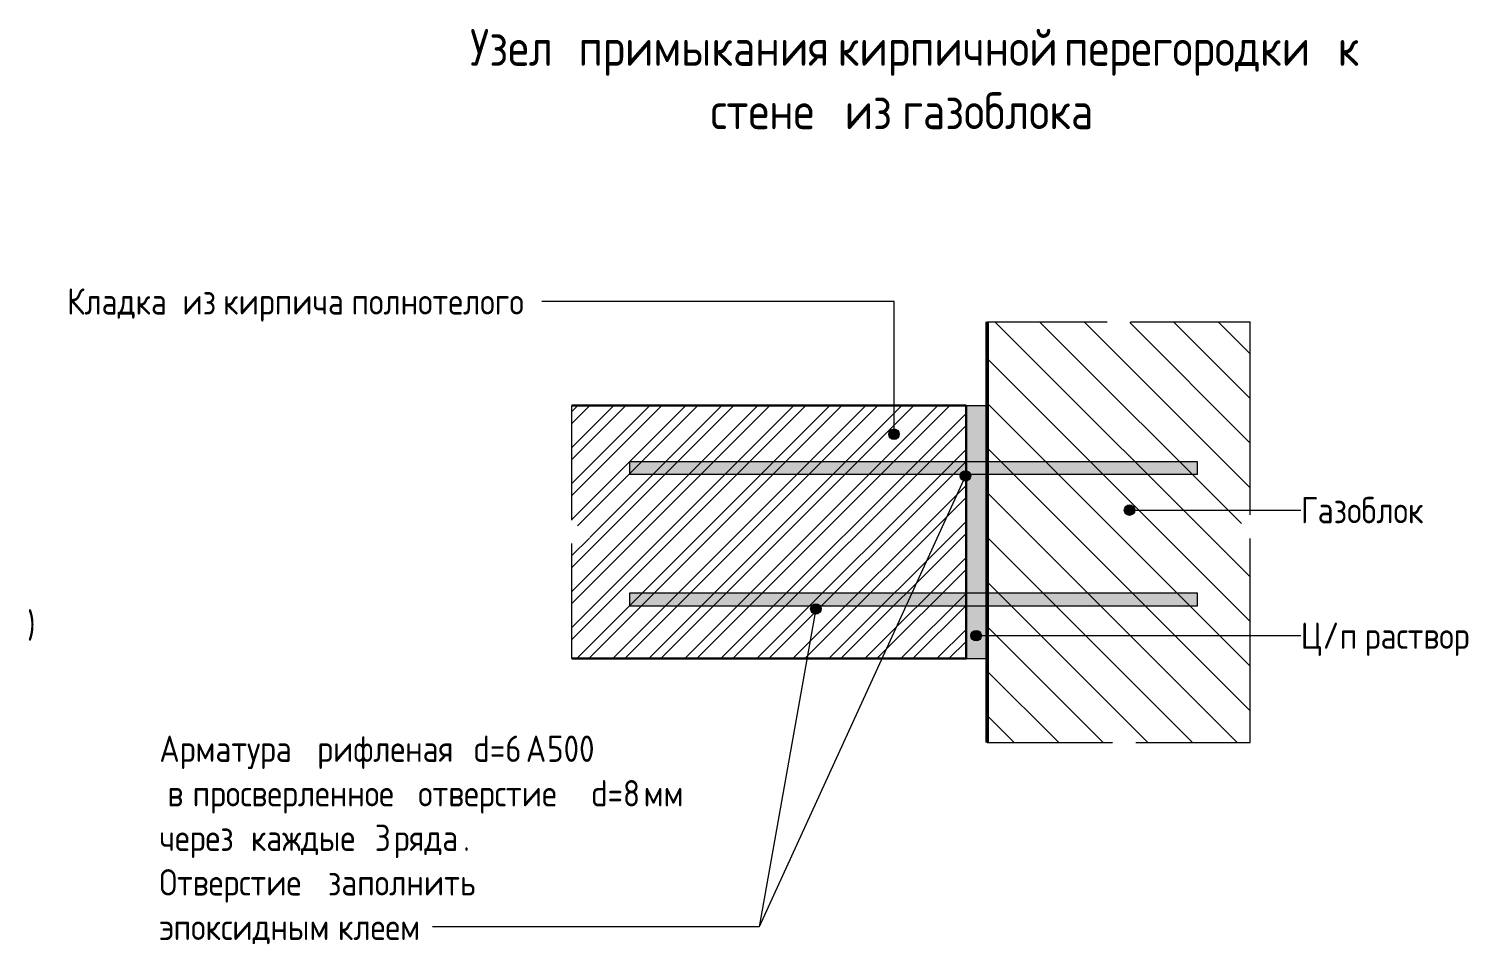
# Model space of a CAD drawing. Header units: millimetres. Extents: x -68946 to 288321, y -402657 to 324925.
# Drawn here: x 282059 to 282743, y 265577 to 266012 of the extents above; entities that cross this region are included whole.
import ezdxf

# ---------------------------------------------------------------- set-up
doc = ezdxf.new("R2010")
doc.units = ezdxf.units.MM
for name, color, linetype, lineweight in [('A-DETL-____-OTLN', 250, 'Continuous', 5), ('A-DETL-GENF-OTLN', 250, 'Continuous', 5), ('G-____-____-TEXT', 250, 'Continuous', 9)]:
    doc.layers.add(name, color=color, linetype=linetype, lineweight=lineweight)
doc.styles.add('GOST Common_3', font='', dxfattribs={"width": 0.9, "height": 12.5})
doc.styles.add('GOST Common_B', font='', dxfattribs={"width": 0.9, "height": 17.5})
doc.styles.get('GOST Common_3').set_extended_font_data('GOST Common')
doc.styles.get('GOST Common_B').set_extended_font_data('GOST Common', bold=True)

# ---------------------------------------------------------------- blocks, each defined once
blk = doc.blocks.new('ADSK_Обрыв_Линия - По умолчанию-34239678-АР2_Узлы крепления стен_2_7')
at = {"layer": 'A-DETL-GENF-OTLN', "lineweight": 9}
for p, q in [((0, 0), (54.63, 0)), ((65.76, 0), (120.25, 0))]:
    blk.add_line(p, q, dxfattribs=at)
blk = doc.blocks.new('ADSK_Обрыв_Линия - По умолчанию-34239680-АР2_Узлы крепления стен_2_7')
at = {"layer": 'A-DETL-GENF-OTLN', "lineweight": 9}
for p, q in [((0, 0), (59.5, 0)), ((70.63, 0), (125, 0))]:
    blk.add_line(p, q, dxfattribs=at)
blk = doc.blocks.new('ADSK_Обрыв_Линия - По умолчанию-37322059-АР2_Узлы крепления стен_2_7')
at = {"layer": 'A-DETL-GENF-OTLN', "lineweight": 9}
for p, q in [((0, 0), (97, 0)), ((108.13, 0), (200, 0))]:
    blk.add_line(p, q, dxfattribs=at)
blk = doc.blocks.new('ADSK_Обрыв_Линия - По умолчанию-34257341-АР2_Узлы крепления стен_2_7')
at = {"layer": 'A-DETL-GENF-OTLN', "lineweight": 9}
for p, q in [((0, 0), (57, 0)), ((68.13, 0), (125, 0))]:
    blk.add_line(p, q, dxfattribs=at)

msp = doc.modelspace()

# ---------------------------------------------------------------- hatches: boundary and pattern name
at = {"layer": 'A-DETL-GENF-OTLN'}
h = msp.add_hatch(dxfattribs=at)
h.set_pattern_fill('FP_46', color=130, style=0, pattern_type=2)
h.set_pattern_definition([(135, (278695.567, 263183.188), (-10.6066, -10.6066), [])])
h.paths.add_polyline_path([(282514.8271, 265672.7212), (282574.3271, 265672.7212), (282577.0771, 265681.3814), (282585.458, 265672.7212), (282639.8271, 265672.7212), (282639.8271, 265769.7212), (282631.1668, 265772.4712), (282639.8271, 265780.852), (282639.8271, 265872.7212), (282582.958, 265872.7212), (282574.5771, 265864.0609), (282571.8271, 265872.7212), (282514.8271, 265872.7212), (282514.8271, 265734.7225)])
h = msp.add_hatch(dxfattribs=at)
h.set_pattern_fill('FP_47', color=130, style=0, pattern_type=2)
h.set_pattern_definition([(45, (278695.567, 263183.188), (-8.55387, 8.55387), []), (45, (278701.269, 263183.188), (-8.55387, 8.55387), [])])
h.paths.add_polyline_path([(282504.8271, 265712.5962), (282504.8271, 265832.8462), (282317.5218, 265832.8462), (282317.5218, 265778.352), (282326.182, 265769.9712), (282317.5218, 265767.2212), (282317.5218, 265712.5962), (282344.8271, 265712.5962)])
h = msp.add_hatch(dxfattribs=at)
h.set_pattern_fill('FP_39', color=130, style=0, pattern_type=2)
h.set_pattern_definition([(0, (278695.5668, 263183.1883), (4.064, 1.016), [0.16764, -2.88, 0.16764, -2.88, -16.256]), (0, (278695.5668, 263183.1883), (4.064, 1.016), [-6.096, 0.16764, -5.928, 0.16764, -2.88, -7.112]), (0, (278695.5668, 263183.1883), (4.064, 1.016), [-15.24, 0.16764, -1.864, 0.16764, -4.912]), (120, (278697.0908, 263183.6963), (-2.9118818, 3.01152724), [0.16764, -2.88, 0.16764, -2.88, -16.256]), (120, (278697.0908, 263183.6963), (-2.9118818, 3.01152724), [-6.096, 0.16764, -5.928, 0.16764, -2.88, -7.112]), (120, (278697.0908, 263183.6963), (-2.9118818, 3.01152724), [-15.24, 0.16764, -1.864, 0.16764, -4.912]), (240, (278697.5988, 263185.7283), (-1.1521182, -4.02752724), [0.16764, -2.88, 0.16764, -2.88, -16.256]), (240, (278697.5988, 263185.7283), (-1.1521182, -4.02752724), [-6.096, 0.16764, -5.928, 0.16764, -2.88, -7.112]), (240, (278697.5988, 263185.7283), (-1.1521182, -4.02752724), [-15.24, 0.16764, -1.864, 0.16764, -4.912])])
h.paths.add_polyline_path([(282514.8271, 265712.5962), (282514.8271, 265832.7212), (282504.8271, 265832.7212), (282504.8271, 265712.5962)])
at = {"layer": 'A-DETL-GENF-OTLN', "lineweight": 9}
for points in [[(282614.8271, 265800.1833), (282614.8271, 265806.1833), (282344.8271, 265806.1833), (282344.8271, 265800.1833), (282514.8271, 265800.1833)], [(282514.8271, 265737.7212), (282614.8271, 265737.7212), (282614.8271, 265743.7212), (282344.8271, 265743.7212), (282344.8271, 265737.7212), (282504.8271, 265737.7212)]]:
    msp.add_hatch(color=90, dxfattribs=at).paths.add_polyline_path(points)
at = {"layer": 'G-____-____-TEXT'}
h = msp.add_hatch(color=110, dxfattribs=at)
edge = h.paths.add_edge_path()
edge.add_arc((282470.5747, 265819.2295), 2.5, 0, 360)
h = msp.add_hatch(color=110, dxfattribs=at)
edge = h.paths.add_edge_path()
edge.add_arc((282504.4884, 265799.4096), 2.5, 0, 360)
h = msp.add_hatch(color=110, dxfattribs=at)
edge = h.paths.add_edge_path()
edge.add_arc((282582.5003, 265783.1632), 2.5, 0, 360)
h = msp.add_hatch(color=110, dxfattribs=at)
edge = h.paths.add_edge_path()
edge.add_arc((282433.4504, 265736.202), 2.5, 0, 360)
h = msp.add_hatch(color=110, dxfattribs=at)
edge = h.paths.add_edge_path()
edge.add_arc((282509.5652, 265723.4957), 2.5, 0, 360)

# ---------------------------------------------------------------- linework, layer by layer
at = {"layer": 'A-DETL-____-OTLN', "lineweight": 50}
msp.add_line((282514.8271, 265872.7212), (282514.8271, 265672.7212), dxfattribs=at)
at = {"layer": 'A-DETL-____-OTLN', "lineweight": 30}
for p, q in [((282504.8271, 265832.8462), (282317.5218, 265832.8462)), ((282504.8271, 265712.5962), (282504.8271, 265832.8462)), ((282317.5218, 265712.5962), (282504.8271, 265712.5962))]:
    msp.add_line(p, q, dxfattribs=at)
at = {"layer": 'A-DETL-____-OTLN', "lineweight": 20}
for p, q in [((282514.8271, 265832.7212), (282504.8271, 265832.7212)), ((282504.8271, 265712.5962), (282514.8271, 265712.5962))]:
    msp.add_line(p, q, dxfattribs=at)
at = {"layer": 'A-DETL-____-OTLN', "lineweight": 9}
for p, q in [((282614.8271, 265806.1833), (282344.8271, 265806.1833)), ((282344.8271, 265806.1833), (282344.8271, 265800.1833)), ((282614.8271, 265800.1833), (282614.8271, 265806.1833)), ((282344.8271, 265800.1833), (282614.8271, 265800.1833)), ((282614.8271, 265743.7212), (282344.8271, 265743.7212)), ((282344.8271, 265743.7212), (282344.8271, 265737.7212)), ((282614.8271, 265737.7212), (282614.8271, 265743.7212)), ((282344.8271, 265737.7212), (282614.8271, 265737.7212))]:
    msp.add_line(p, q, dxfattribs=at)
at = {"layer": 'G-____-____-TEXT', "color": 110}
for p, q in [((282402.2223, 265882.3524), (282303.2913, 265882.3524)), ((282470.5747, 265882.3524), (282402.2223, 265882.3524)), ((282470.5747, 265819.2295), (282470.5747, 265882.3524)), ((282504.4884, 265799.4096), (282406.526, 265585.0896)), ((282582.5003, 265783.1632), (282663.8802, 265783.1632)), ((282433.4504, 265736.202), (282406.526, 265585.0896)), ((282509.5652, 265723.4957), (282663.8802, 265723.4957)), ((282406.526, 265585.0896), (282251.2863, 265585.0896))]:
    msp.add_line(p, q, dxfattribs=at)
for centre in [(282470.5747, 265819.2295), (282504.4884, 265799.4096), (282582.5003, 265783.1632), (282433.4504, 265736.202), (282509.5652, 265723.4957)]:
    msp.add_circle(centre, 2.5, dxfattribs=at)

# ---------------------------------------------------------------- block references
at = {"layer": 'A-DETL-GENF-OTLN', "lineweight": 9}
for name, p in [('ADSK_Обрыв_Линия - По умолчанию-34257341-АР2_Узлы крепления стен_2_7', (282514.8271, 265872.7212)), ('ADSK_Обрыв_Линия - По умолчанию-34239680-АР2_Узлы крепления стен_2_7', (282514.8271, 265672.7212))]:
    msp.add_blockref(name, p, dxfattribs=at)
for name, p, rotation in [('ADSK_Обрыв_Линия - По умолчанию-37322059-АР2_Узлы крепления стен_2_7', (282639.8271, 265672.7212), 89.99999999999986), ('ADSK_Обрыв_Линия - По умолчанию-34239678-АР2_Узлы крепления стен_2_7', (282317.5218, 265712.5962), 90)]:
    msp.add_blockref(name, p, dxfattribs=dict(at, rotation=rotation))

# ---------------------------------------------------------------- texts
at = {"layer": 'G-____-____-TEXT', "color": 7, "attachment_point": 1}
for s, insert, char_height, width, style in [('Узел', (282269.1116, 266011.8066), 17.5, 55.556944, 'GOST Common_B'), ('кирпичной', (282443.8358, 266011.8066), 17.5, 123.379706, 'GOST Common_B'), ('примыкания', (282320.6061, 266011.8066), 17.5, 142.499953, 'GOST Common_B'), ('перегородки', (282551.2897, 266011.8066), 17.5, 150.797419, 'GOST Common_B'), ('\\fGOST Common|b1|i0|c204|p34|;\\W.9;к', (282681.3655, 266011.8066), 17.5, 13.708856, 'GOST Common_B'), ('газоблока', (282474.4944, 265981.7103), 17.5, 125.905022, 'GOST Common_B'), ('стене', (282383.4116, 265981.7103), 17.5, 70.348078, 'GOST Common_B'), ('из', (282447.11, 265981.7103), 17.5, 26.335434, 'GOST Common_B'), ('Кладка', (282077.6678, 265888.6024), 12.5, 61.689853, 'GOST Common_3'), ('из', (282132.4366, 265888.6024), 12.5, 18.759487, 'GOST Common_3'), ('кирпича', (282151.7842, 265888.6024), 12.5, 69.2658, 'GOST Common_3'), ('полнотелого', (282212.8038, 265888.6024), 12.5, 109.67085, 'GOST Common_3'), ('Газоблок', (282663.8802, 265789.4132), 12.5, 78.284784, 'GOST Common_3'), ('\\fGOST Common|b0|i0|c204|p34|;\\W.9;)', (282058.6922, 265734.8164), 12.5, 5.411391, 'GOST Common_3'), ('\\fGOST Common|b0|i0|c204|p34|;\\W.9;Ц', (282663.8802, 265729.7457), 12.5, 12.626578, 'GOST Common_3'), ('\\fGOST Common|b0|i0|c204|p34|;\\W.9;/', (282674.2982, 265729.7457), 12.5, 9.740503, 'GOST Common_3'), ('\\fGOST Common|b0|i0|c204|p34|;\\W.9;п', (282682.3349, 265729.7457), 12.5, 9.740503, 'GOST Common_3'), ('раствор', (282694.2412, 265729.7457), 12.5, 70.348078, 'GOST Common_3'), ('Арматура', (282121.5082, 265676.0063), 12.5, 86.221491, 'GOST Common_3'), ('рифленая', (282196.5176, 265676.0063), 12.5, 81.531619, 'GOST Common_3'), (' d=6 ', (282263.7879, 265676.0063), 12.5, 38.601253, 'GOST Common_3'), ('\\fGOST Common|b0|i0|c204|p34|;\\W.9;А', (282295.6371, 265676.0063), 12.5, 12.265819, 'GOST Common_3'), ('500', (282305.7574, 265676.0063), 12.5, 29.221509, 'GOST Common_3'), (' d=8 ', (282319.7473, 265654.8396), 12.5, 38.601253, 'GOST Common_3'), ('\\fGOST Common|b0|i0|c204|p34|;\\W.9;в', (282125.3777, 265654.8396), 12.5, 9.740503, 'GOST Common_3'), ('просверленное', (282137.284, 265654.8396), 12.5, 125.183503, 'GOST Common_3'), ('отверстие', (282244.4402, 265654.8396), 12.5, 91.272122, 'GOST Common_3'), ('мм', (282351.5965, 265654.8396), 12.5, 21.645563, 'GOST Common_3'), (' 3 ', (282217.0559, 265633.673), 12.5, 19.120247, 'GOST Common_3'), ('через', (282121.5082, 265633.673), 12.5, 47.980997, 'GOST Common_3'), ('каждые', (282164.966, 265633.673), 12.5, 63.132891, 'GOST Common_3'), ('ряда', (282232.8317, 265633.673), 12.5, 40.044291, 'GOST Common_3'), ('. ', (282265.8715, 265633.673), 12.5, 8.658225, 'GOST Common_3'), ('Отверстие', (282121.5082, 265612.5063), 12.5, 92.3544, 'GOST Common_3'), ('заполнить', (282201.5777, 265612.5063), 12.5, 90.550603, 'GOST Common_3'), ('эпоксидным', (282121.5082, 265591.3396), 12.5, 98.12655, 'GOST Common_3'), ('клеем', (282206.3402, 265591.3396), 12.5, 49.784794, 'GOST Common_3')]:
    msp.add_mtext(s, dxfattribs=dict(at, insert=insert, char_height=char_height, width=width, style=style))

doc.saveas('drawing.dxf')
